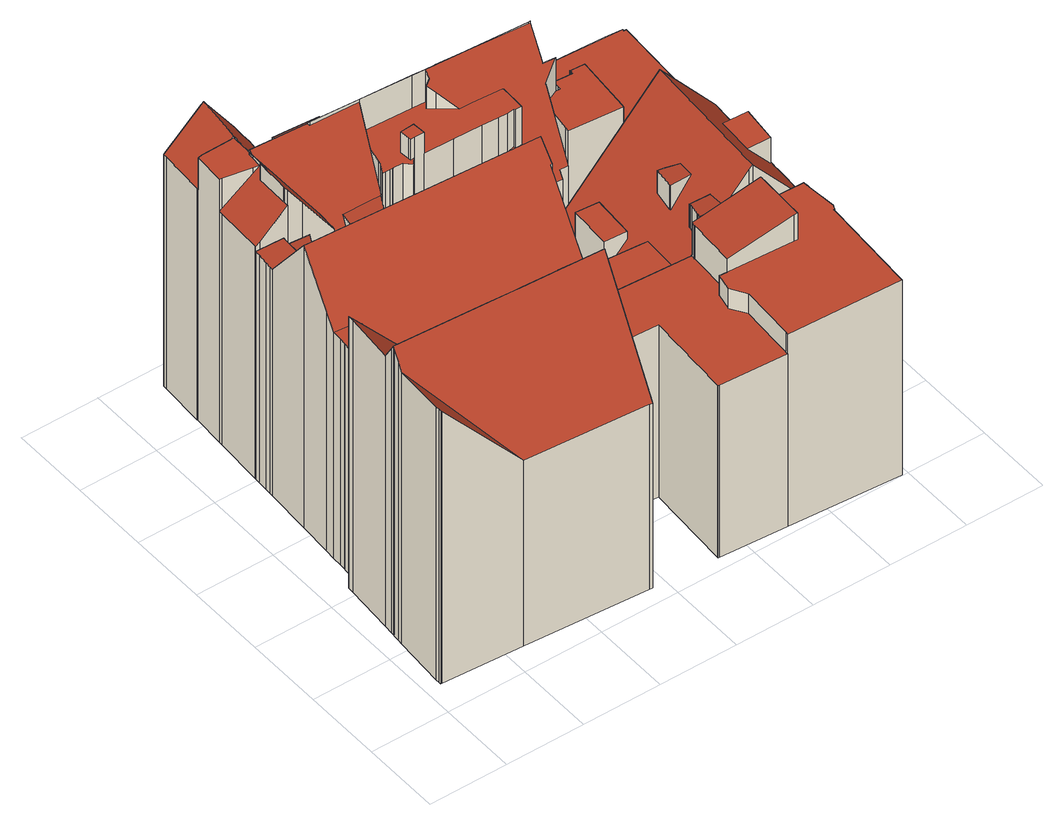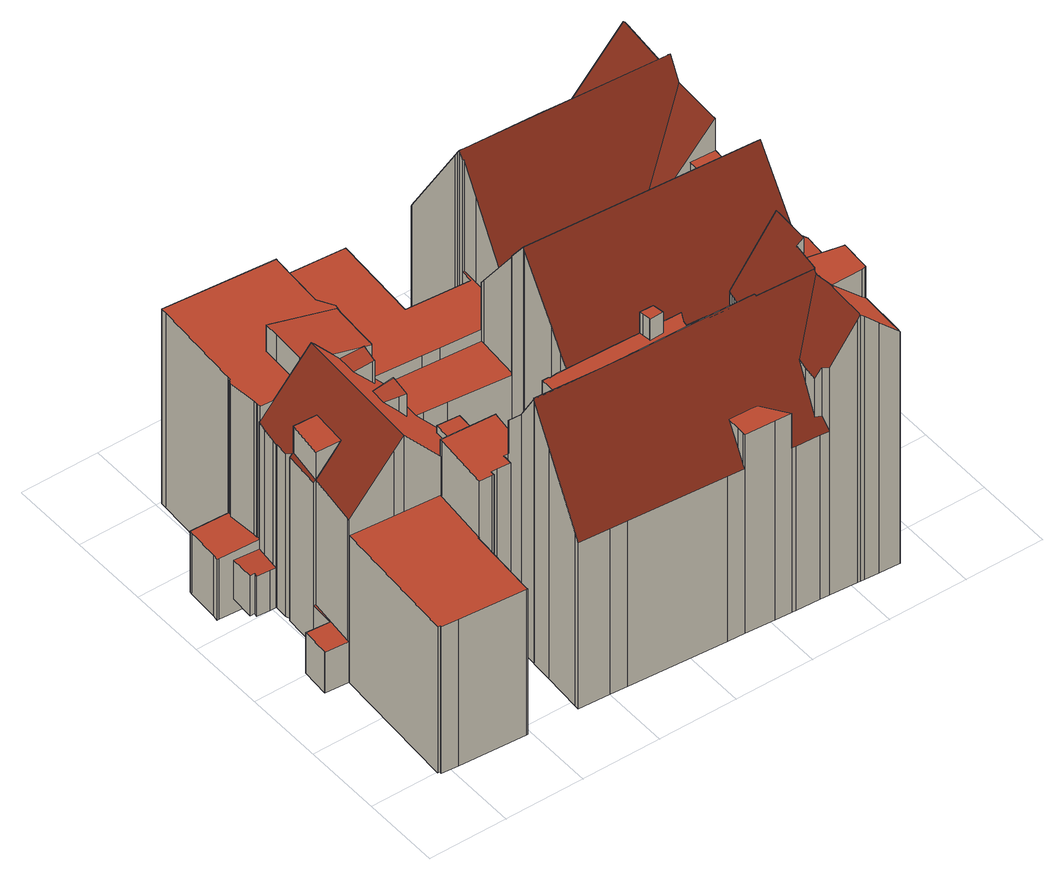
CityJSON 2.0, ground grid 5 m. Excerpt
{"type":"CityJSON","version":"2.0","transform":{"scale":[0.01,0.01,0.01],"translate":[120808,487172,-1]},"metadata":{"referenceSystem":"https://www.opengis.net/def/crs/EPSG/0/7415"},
"CityObjects":{
"building1":{"type":"Building","attributes":{"dak_type":"slanted","data_area":213.27,"data_coverage":0.895,"geconstateerd":false,"gid":16989287,"h_dak_50p":14.18,"h_dak_70p":16.58,"h_dak_max":20.48,"h_dak_min":4.12,"h_maaiveld":-0.148,"kas_warenhuis":false,"lod11_replace":false,"ondergronds_type":"above ground","oorspronkelijkbouwjaar":1735,"pw_actueel":"yes","pw_bron":"ahn3","reconstructie_methode":"tudelft3d-geoflow","reconstruction_skipped":false,"rmse_lod12":3.51,"rmse_lod13":4.28,"rmse_lod22":0.487,"rn":1,"status":"Pand in gebruik","t_run":368.51,"val3dity_codes_lod12":"[]","val3dity_codes_lod13":"[]","val3dity_codes_lod22":"[]"},"children":["building1-1"]},
"building1-1":{"type":"BuildingPart","parents":["building1"],"geometry":[{"type":"Solid","lod":"2.2","boundaries":[[[[0,1,2,3,4,5,6,7,8,9,10,11,12,13,14,15,16,17,18,19,20,21,22,23,24,25,26,27,28,29,30,31,32,33,34,35,36,37,38,39,40,41,42,43,44,45,46,47,48,49,50,51,52,53,54]],[[55,29,28,56]],[[57,8,7,58]],[[59,19,18,60]],[[61,3,2,62]],[[63,38,37,64]],[[65,66,67,68]],[[66,31,30,69]],[[70,41,40,71]],[[72,17,16,73]],[[74,14,13,75]],[[76,77,11,10,78]],[[79,33,32,80]],[[71,40,39,81]],[[78,10,9,82]],[[83,5,4,84]],[[85,6,5,83]],[[86,42,41,70]],[[87,88,89,90]],[[90,89,91,92]],[[93,48,47,94]],[[95,96,62,97]],[[80,32,31,66,65]],[[98,34,33,79]],[[94,47,46,99]],[[68,67,100,101]],[[99,46,45,102]],[[69,30,29,55]],[[103,82,9,8,57,104]],[[92,91,82,103]],[[105,106,77,76]],[[107,12,11,77]],[[108,109,110,111]],[[112,15,14,74]],[[73,16,15,112]],[[113,114,115,116]],[[116,115,117,118]],[[119,120,121,122]],[[123,124,120,119]],[[125,54,53,126]],[[56,28,27,127]],[[127,27,26,128]],[[128,26,25,117]],[[129,130,131,132]],[[118,117,25,24,133]],[[133,24,23,134]],[[60,18,17,72]],[[135,22,21,136]],[[136,21,20,137,138]],[[139,140,141,142]],[[64,37,36,143]],[[143,36,35,144]],[[144,35,34,98]],[[145,146,130,129]],[[147,52,51,148]],[[126,53,52,147]],[[148,51,50,149]],[[150,151,152]],[[149,50,49,153]],[[153,49,48,93]],[[111,110,140,139]],[[154,43,42,86]],[[102,45,44,155]],[[155,44,43,154]],[[97,62,2,1,156]],[[81,39,38,63]],[[101,100,96,95]],[[132,131,114,113]],[[122,121,88,87]],[[157,158,159,160]],[[160,159,146,145,161]],[[162,163,164,165]],[[165,164,158,157]],[[104,57,163,162]],[[58,7,6,85]],[[84,4,3,61]],[[151,150,166]],[[134,23,22,135]],[[161,145,124,123]],[[75,13,12,107]],[[142,141,106,105]],[[138,137,109,108]],[[137,20,19,59]],[[167,0,54,125]],[[156,1,0,167]],[[63,64,143,144,98,79,80,168,152,151,166,169,170,171,99,102,155,154,172,173,174]],[[153,175,176,177,125,126,147,148,149]],[[81,63,174,173,172,154,86,70,71]],[[83,84,61,62,96,100,67,66,69,55,56,127,128,117,115,114,131,130,146,159,158,164,163,57,58,85]],[[162,165,157,160,161,123,119,122,87,90,92,103,104]],[[156,167,125,177,176,175,153,93,94,99,171,170,169,166,150,152,168,80,65,68,101,95,97]],[[142,105,76,78,82,91,89,88,121,120,124,145,129,132,113,116,118,133,134,135,136,138,108,111,139]],[[137,59,60,72,73,112,74,75,107,77,106,141,140,110,109]]]],"semantics":{"surfaces":[{"type":"GroundSurface"},{"type":"WallSurface","on_footprint_edge":true},{"type":"WallSurface","on_footprint_edge":false},{"type":"RoofSurface"}],"values":[[0,1,1,1,1,1,2,1,1,1,1,1,1,1,1,1,1,1,2,2,1,2,1,1,1,2,1,1,1,2,2,1,2,1,1,2,2,2,2,1,1,1,1,2,1,1,1,1,1,2,1,1,1,2,1,1,1,2,1,1,2,1,1,1,1,1,2,2,2,2,2,2,2,2,1,1,2,1,2,1,2,2,1,1,1,3,3,3,3,3,3,3,3]]}}]},
"building2":{"type":"Building","attributes":{"dak_type":"slanted","data_area":210.76,"data_coverage":0.915,"geconstateerd":false,"gid":16989289,"h_dak_50p":15.91,"h_dak_70p":17.53,"h_dak_max":20.95,"h_dak_min":1.44,"h_maaiveld":0.892,"kas_warenhuis":false,"lod11_replace":false,"ondergronds_type":"above ground","oorspronkelijkbouwjaar":1005,"pw_actueel":"yes","pw_bron":"ahn3","reconstructie_methode":"tudelft3d-geoflow","reconstruction_skipped":false,"rmse_lod12":4.24,"rmse_lod13":2.65,"rmse_lod22":0.837,"rn":1,"status":"Pand in gebruik","t_run":390.09,"val3dity_codes_lod12":"[]","val3dity_codes_lod13":"[]","val3dity_codes_lod22":"[104]"},"children":["building2-1"]},
"building2-1":{"type":"BuildingPart","parents":["building2"],"geometry":[{"type":"MultiSurface","lod":"2.2","boundaries":[[[178,179,180,181,182,183,184,185,186,187,188,189,190,191,192,193,194,195,196,197,198,199,200,201,202,203,204,205,206,207,208,209,210,211,212,213,214,215,216,217,218,219,220,221,222,223,224,225,226,227,228,229,230,231,232,233,234,235,236,237,238,239,240,241,242,243,244,245]],[[246,188,187,247]],[[248,249,202,201,250]],[[251,252,253,254]],[[255,256,257,258]],[[259,222,221,260,261]],[[247,187,186,262]],[[263,264,216,215,265]],[[266,267,268,269]],[[270,271,272,268]],[[271,197,196,273]],[[274,193,192,275]],[[273,196,195,276]],[[277,224,223,278]],[[279,280,275,281]],[[281,275,192,191,282]],[[283,217,216,264]],[[284,194,193,274]],[[276,195,194,284]],[[285,228,227,286]],[[287,229,228,285]],[[288,219,218,289]],[[290,207,206,291]],[[292,235,234,293]],[[294,238,237,295]],[[296,297,298]],[[286,227,226,252,251]],[[299,213,212,300]],[[261,260,301,302]],[[302,301,303,304]],[[305,306,307]],[[308,239,238,294]],[[300,212,211,309]],[[309,211,210,310,311]],[[312,190,189,313]],[[313,189,188,246]],[[314,315,316,317]],[[310,210,209,318]],[[317,316,249,248]],[[319,203,202,249]],[[250,201,200,320]],[[321,268,322]],[[268,272,280,279]],[[293,234,233,323]],[[295,237,236,324]],[[325,326,240,239,308]],[[327,328,329]],[[282,191,190,312]],[[328,327,330,331]],[[262,186,185,332]],[[333,245,244,334]],[[335,230,229,287]],[[256,255,336]],[[337,184,183,257]],[[338,337,339,340]],[[341,342,332,343]],[[343,332,185,184,337,338]],[[344,345,182,181,346]],[[304,303,345,344]],[[258,257,183,182,345]],[[346,181,180,347]],[[260,221,220,348]],[[348,220,219,288]],[[349,208,207,290]],[[350,351,352,353]],[[318,209,208,349]],[[291,206,205,354]],[[311,310,315,314]],[[355,356,297,296]],[[340,339,342,341]],[[357,358,359,360]],[[361,362,363,364]],[[364,363,358,357]],[[365,366,367]],[[368,369,242,241,370]],[[353,352,326,325]],[[371,243,242,369]],[[370,241,240,326]],[[372,373,267,266]],[[374,199,198,375]],[[373,372,376]],[[320,200,199,374]],[[377,204,203,319]],[[354,205,204,377]],[[378,379,362,361]],[[366,365,379,378]],[[380,214,213,299]],[[324,236,235,292]],[[381,382,351,350]],[[383,384,385]],[[331,330,356,355]],[[360,359,264,263]],[[265,215,214,380]],[[386,178,245,333]],[[334,244,243,371]],[[387,179,178,386]],[[347,180,179,387]],[[306,305,369,368]],[[278,223,222,259]],[[323,233,232,388]],[[389,231,230,335]],[[388,232,231,389]],[[289,218,217,283]],[[390,391,392]],[[254,253,391,390]],[[252,226,225,393]],[[393,225,224,277]],[[385,384,394,395]],[[395,394,382,381]],[[375,198,197,271,270]],[[284,274,275,280,272,271,273,276]],[[286,251,254,390,392,396,397,389,335,287,285]],[[345,303,301,260,348,288,289,398,399,400,336,255,258]],[[331,355,296,298,329,328]],[[332,342,339,337,257,256,336,400,399,398,289,283,264,359,358,363,362,379,365,367,401,402,380,299,300,403,404,312,313,246,247,262],[356,330,327,329,298,297]],[[340,341,343,338]],[[376,372,266,405,322]],[[354,377,319,249,316,315,310,318,349,290,291]],[[366,378,361,364,357,360,263,265,380,402,401,367]],[[295,324,292,293,406,407,383,385,395,381,350,353,325,308,294]],[[384,383,407,406,293,323,408,409,346,347,387,386,333,334,371,369,305,307,394]],[[392,391,253,252,393,277,278,259,261,302,304,344,346,409,408,323,388,389,397,396]],[[368,370,326,352,351,382,394,307,306]],[[375,270,268,267,373,376,322,268,279,281,282,312,404,403,300,309,311,314,317,248,250,320,374]]],"semantics":{"surfaces":[{"type":"GroundSurface"},{"type":"WallSurface","on_footprint_edge":true},{"type":"WallSurface","on_footprint_edge":false},{"type":"RoofSurface"}],"values":[0,1,1,2,2,1,1,1,2,2,1,1,1,1,2,1,1,1,1,1,1,1,1,1,1,2,1,1,2,2,2,1,1,1,1,1,2,1,2,1,1,2,2,1,1,1,2,1,2,1,1,1,2,1,2,2,1,1,2,1,1,1,1,1,2,1,1,2,2,2,2,2,2,2,1,2,1,1,2,1,2,1,1,1,2,2,1,1,2,2,2,2,1,1,1,1,1,2,1,1,1,1,1,2,2,1,1,2,2,1,3,3,3,3,3,3,3,3,3,3,3,3,3,3]}}]},
"building3":{"type":"Building","attributes":{"dak_type":"slanted","data_area":199.81,"data_coverage":0.875,"geconstateerd":false,"gid":16989379,"h_dak_50p":15.68,"h_dak_70p":17.5,"h_dak_max":20.06,"h_dak_min":6.24,"h_maaiveld":0.885,"kas_warenhuis":false,"lod11_replace":false,"ondergronds_type":"above ground","oorspronkelijkbouwjaar":1005,"pw_actueel":"yes","pw_bron":"ahn3","reconstructie_methode":"tudelft3d-geoflow","reconstruction_skipped":false,"rmse_lod12":3.67,"rmse_lod13":1.91,"rmse_lod22":0.669,"rn":1,"status":"Pand in gebruik","t_run":453.06,"val3dity_codes_lod12":"[]","val3dity_codes_lod13":"[]","val3dity_codes_lod22":"[]"},"children":["building3-1"]},
"building3-1":{"type":"BuildingPart","parents":["building3"],"geometry":[{"type":"Solid","lod":"2.2","boundaries":[[[[410,411,412,413,414,415,416,417,418,419,420,421,422,423,424,425,426,427,428,429,430,431,432,433,434,435,436,437,438,439,440,441,442,443,444,445,446,447,448,449,450,451,452,453,454,455,456,457,458,459,460,461,462,463,464,465,466,467,468,469,470,471,472,473,474,475,476,477,478,479,480]],[[481,448,447,482]],[[483,474,473,484]],[[485,486,484,487]],[[488,442,441,489]],[[490,476,475,491]],[[492,470,469,493]],[[494,462,461,495]],[[496,429,428,497]],[[493,469,468,498]],[[499,467,466,500]],[[501,453,452,502]],[[495,461,460,503]],[[504,505,506]],[[505,504,507,508]],[[509,456,455,510]],[[508,507,449,448,481]],[[511,451,450,512]],[[502,452,451,511]],[[512,450,449,507]],[[513,454,453,501]],[[510,455,454,513]],[[514,459,458,515]],[[516,430,429,496]],[[517,518,519]],[[486,485,506]],[[520,471,470,492]],[[521,472,471,520]],[[522,521,523,524]],[[524,523,515,525]],[[503,460,459,514]],[[526,457,456,509]],[[525,515,458,457,526]],[[527,464,463,528]],[[529,530,482,531]],[[532,533,415,414,534,535]],[[536,537,533,532]],[[531,482,447,446,538]],[[539,445,444,540]],[[541,542,543,544]],[[545,546,547]],[[538,446,445,539]],[[548,549,550,551]],[[552,553,554,555]],[[556,557,553,552]],[[558,559,560,561]],[[562,439,438,560]],[[563,564,565]],[[566,567,568,569]],[[570,420,419,571]],[[572,421,420,570]],[[573,477,476,490]],[[491,475,474,483]],[[487,484,473,472,521,522]],[[571,419,418,574]],[[575,432,431,576]],[[577,465,464,527]],[[555,554,578,579]],[[579,578,574,580]],[[580,574,418,417,581]],[[569,568,582,583]],[[584,435,434,585]],[[576,431,430,516]],[[564,563,559,558]],[[586,587,588,589]],[[544,543,549,548]],[[590,591,592,593]],[[594,595,596,597]],[[581,417,416,567,566]],[[598,599,424,423,600,601]],[[602,425,424,599]],[[589,588,599,598]],[[603,604,605]],[[606,607,608,609]],[[567,416,415,533]],[[610,611,537,536]],[[612,613,614,604,603]],[[615,616,605]],[[617,618,619]],[[620,621,622]],[[551,550,623,624]],[[597,596,433,432,575]],[[585,434,433,596]],[[625,626,627]],[[497,428,427,628]],[[546,545,629]],[[614,613,630]],[[498,468,467,499]],[[631,437,436,626,625]],[[632,426,425,602]],[[628,427,426,632]],[[587,586,630]],[[633,634,635,636]],[[637,638,639,640]],[[593,592,638,637]],[[518,517,641,642]],[[583,582,643,644]],[[645,422,421,572]],[[500,466,465,577]],[[640,639,646,647]],[[648,649,650,651]],[[624,623,557,556]],[[651,650,595,594]],[[652,653,654,655]],[[653,656,657,658]],[[649,648,659]],[[660,440,439,562]],[[489,441,440,660]],[[661,443,442,488]],[[528,463,462,494]],[[540,444,443,661]],[[662,663,664,665]],[[666,667,665,668]],[[669,670,607,606]],[[671,669,672,673]],[[674,675,667,666]],[[676,480,479,677]],[[678,410,480,676]],[[609,608,679,680]],[[677,479,478,681]],[[561,560,438,437,631]],[[626,436,435,584]],[[542,541,682]],[[621,620,682]],[[618,617,620]],[[655,654,547]],[[644,643,683]],[[611,610,684]],[[685,686,687,688]],[[680,679,686,685]],[[681,478,477,573]],[[613,612,689]],[[530,529,629]],[[690,691,675,674]],[[668,665,664,670,669,671]],[[692,412,411,693]],[[693,411,410,678]],[[694,695,696,697]],[[697,696,698]],[[699,700,656,653,652]],[[658,657,695,694]],[[701,702,703]],[[704,705,702,701]],[[688,687,705,704]],[[601,600,706,707]],[[600,423,422,645]],[[707,706,708,709]],[[709,708,623]],[[710,413,412,692]],[[534,414,413,710]],[[647,646,711,712]],[[712,711,663,662]],[[673,672,713,714]],[[714,713,715,716]],[[716,715,691,690]],[[535,534,717,718]],[[719,720,721,591,590]],[[718,717,721,720]],[[722,723,720,719]],[[724,725,726,727]],[[727,726,723,722]],[[636,635,725,724]],[[728,641,729]],[[634,633,729]],[[616,615,619]],[[642,641,728,700,699]],[[494,495,503,514,515,523,521,520,492,493,498,499,500,577,527,528]],[[487,522,524,525,526,509,510,513,501,502,511,512,507,504,506,485]],[[655,547,546,629,529,531,538,539,540,661,488,489,660,562,560,559,563,565,730,731,627,626,584,585,596,595,650,649,659,616,619,618,732,519,518,642,699,652]],[[613,689,733,734,576,516,496,497,628,632,602,599,588,587,630]],[[651,594,597,575,576,734,733,689,612,603,605,616,659,648]],[[627,731,730,565,564,558,561,631,625]],[[542,682,620,617,619,615,605,604,614,630,586,589,598,601,707,709,623,550,549,543]],[[552,555,579,580,581,566,569,583,644,683,735,736,622,621,682,541,544,548,551,624,556]],[[611,684,737,726,725,635,634,729,641,517,519,732,618,620,622,736,735,683,643,582,568,567,533,537]],[[623,708,706,600,645,572,570,571,574,578,554,553,557]],[[664,663,711,646,639,638,592,591,721,717,534,710,692,693,678,676,677,681,573,490,491,483,484,486,506,505,508,481,482,530,629,545,547,654,653,658,694,697,698,738,703,702,705,687,686,679,608,607,670]],[[716,690,674,666,668,671,673,714]],[[535,718,720,723,726,737,684,610,536,532]],[[724,727,722,719,590,593,637,640,647,712,662,665,667,675,691,715,713,672,669,606,609,680,685,688,704,701,703,738,698,696,695,657,656,700,728,729,633,636]]]],"semantics":{"surfaces":[{"type":"GroundSurface"},{"type":"WallSurface","on_footprint_edge":true},{"type":"WallSurface","on_footprint_edge":false},{"type":"RoofSurface"}],"values":[[0,1,1,2,1,1,1,1,1,1,1,1,1,2,2,1,1,1,1,1,1,1,1,1,2,2,1,1,2,2,1,1,1,1,2,1,2,1,1,2,2,1,2,2,2,2,1,2,2,1,1,1,1,1,1,1,1,2,2,1,2,1,1,2,2,2,2,2,1,1,1,2,2,2,1,2,2,2,2,2,2,1,1,2,1,2,2,1,1,1,1,2,2,2,2,2,2,1,1,2,2,2,2,2,2,2,1,1,1,1,1,2,2,2,2,2,1,1,2,1,1,1,2,2,2,2,2,2,2,2,1,2,2,2,2,1,1,2,2,2,2,2,2,2,2,1,2,2,1,1,2,2,2,2,2,2,2,2,2,2,2,2,2,2,2,2,3,3,3,3,3,3,3,3,3,3,3,3,3,3]]}}]}
},
"vertices":[
[858,1017,85],[916,1013,85],[1454,977,85],[1480,976,85],[1481,988,85],[1482,1006,85],[1892,979,85],[2008,971,85],[2317,951,85],[2744,923,85],[2805,919,85],[3011,905,85],[3015,905,85],[3269,888,85],[3277,888,85],[3274,851,85],[3261,648,85],[3260,631,85],[3247,632,85],[3031,646,85],[3017,647,85],[3011,648,85],[3010,629,85],[2971,43,85],[2968,6,85],[2256,53,85],[1832,80,85],[1825,81,85],[1826,90,85],[1862,638,85],[1454,665,85],[1449,588,85],[1447,558,85],[1446,543,85],[1444,521,85],[1417,113,85],[1417,108,85],[1396,109,85],[615,161,85],[106,195,85],[99,195,85],[98,206,85],[100,232,85],[124,558,85],[127,593,85],[129,629,85],[130,636,85],[130,641,85],[131,656,85],[136,719,85],[159,1027,85],[161,1062,85],[435,1044,85],[459,1043,85],[652,1030,85],[1862,638,1306],[1826,90,1308],[2317,951,1310],[2008,971,1306],[3031,646,525],[3247,632,519],[1480,976,1301],[1454,977,1300],[615,161,1406],[1396,109,1398],[1449,588,2093],[1449,588,1302],[1437,589,1302],[1437,589,2092],[1454,665,1302],[98,206,2027],[99,195,2026],[3260,631,519],[3261,648,518],[3277,888,516],[3269,888,516],[3011,905,1468],[3011,905,524],[2805,919,1463],[1446,543,2118],[1447,558,2143],[106,195,2017],[2744,923,1462],[1482,1006,1301],[1481,988,1301],[1892,979,1305],[100,232,2026],[2743,892,1649],[2743,892,1462],[2743,905,1462],[2743,905,1648],[2744,912,1462],[2744,912,1648],[131,656,2108],[130,641,2132],[1453,957,1482],[1453,957,1301],[1454,977,1448],[1444,521,2082],[130,636,2141],[1442,693,1302],[1442,693,1920],[129,629,2130],[2744,923,1648],[2317,951,1546],[3012,881,1468],[3012,881,524],[3015,905,524],[3019,654,1468],[3019,654,525],[3029,678,525],[3029,678,1469],[3274,851,517],[2281,420,1452],[2281,420,1312],[2258,72,1313],[2258,72,1452],[2256,53,1313],[2256,53,1452],[2729,586,1650],[2729,586,1462],[2733,676,1462],[2733,676,1650],[2707,588,1645],[2707,588,1462],[652,1030,1438],[459,1043,1665],[1825,81,1308],[1832,80,1308],[2246,623,1451],[2246,623,1310],[2223,517,1311],[2223,517,1451],[2968,6,1468],[2971,43,1468],[3010,629,1468],[3011,648,1468],[3017,647,525],[3017,647,1468],[3014,858,1468],[3014,858,524],[3015,881,524],[3015,881,1468],[1417,108,1397],[1417,113,1406],[2294,619,1452],[2294,619,1311],[435,1044,1693],[161,1062,2015],[159,1027,2014],[921,588,2143],[921,588,2141],[1418,560,2143],[136,719,2003],[124,558,2013],[127,593,2070],[916,1013,1442],[2311,923,1545],[2311,923,1310],[2314,923,1310],[2314,923,1546],[2294,619,1546],[2315,945,1546],[2315,945,1310],[2311,925,1310],[2311,925,1545],[886,591,2142],[858,1017,1441],[1436,558,2143],[705,602,2142],[150,635,2141],[142,635,2141],[135,549,1999],[535,226,1505],[607,167,1415],[152,729,1985],[517,949,1585],[588,992,1508],
[1689,1745,189],[1682,1656,189],[1665,1402,189],[1665,1392,189],[1669,1299,189],[2065,1264,189],[2072,1380,189],[2089,1652,189],[2098,1801,189],[2119,1800,189],[2120,1810,189],[2121,1828,189],[2743,1787,189],[2808,1783,189],[3089,1764,189],[3235,1755,189],[3235,1752,189],[3223,1574,189],[3072,1584,189],[3063,1433,189],[3047,1204,189],[3031,1205,189],[3045,1169,189],[3040,1085,189],[3044,1085,189],[3081,1082,189],[3165,1077,189],[3159,1051,189],[3189,1053,189],[3178,894,189],[3162,895,189],[3122,898,189],[3017,905,189],[3014,905,189],[2693,926,189],[2673,927,189],[2519,938,189],[2468,941,189],[2365,948,189],[2308,952,189],[2238,956,189],[2181,960,189],[1681,993,189],[1637,996,189],[1482,1006,189],[1480,978,189],[1480,976,189],[533,1038,189],[318,1052,189],[161,1062,189],[163,1095,189],[163,1101,189],[166,1139,189],[169,1201,189],[174,1272,189],[186,1482,189],[203,1774,189],[204,1791,189],[207,1835,189],[211,1895,189],[212,1926,189],[225,1925,189],[385,1915,189],[433,1911,189],[547,1904,189],[562,1903,189],[1694,1828,189],[1693,1812,189],[2120,1810,1038],[2119,1800,1038],[3044,1085,1341],[3044,1085,472],[3040,1085,1346],[318,1052,1787],[318,1052,1600],[322,1101,1669],[322,1101,1789],[2206,1251,1226],[2206,1251,1172],[2065,1264,1007],[2065,1264,1225],[1482,1006,1639],[1637,996,1222],[1637,996,1638],[2098,1801,1013],[2365,948,1562],[2365,948,1375],[2468,941,1558],[3026,1216,1558],[3026,1216,1374],[3051,1434,1361],[3051,1434,1558],[3063,1433,1346],[3063,1433,475],[3051,1434,475],[3072,1584,476],[3235,1755,479],[3089,1764,478],[3223,1574,477],[1480,976,1596],[1480,978,1599],[3088,1754,1342],[3088,1754,478],[3089,1764,1341],[2808,1783,1687],[2308,952,1308],[3235,1752,479],[163,1095,1791],[161,1062,1790],[163,1101,1791],[2181,960,1227],[2238,956,1227],[3178,894,463],[3189,1053,474],[204,1791,1797],[203,1774,1796],[212,1926,1808],[211,1895,1806],[2388,1229,1560],[2388,1229,1385],[2531,1238,1552],[2673,927,1736],[2693,926,1759],[1638,1017,1222],[1638,1017,1668],[1658,1300,1221],[1658,1300,2068],[535,1882,1624],[535,1882,1754],[481,1782,1764],[225,1925,1808],[3014,905,1363],[3017,905,459],[3017,905,1360],[2743,1787,1767],[2121,1828,1039],[3026,965,1353],[3026,965,463],[3038,1046,469],[3038,1046,1345],[3122,898,462],[3081,1082,473],[3045,1169,1346],[3051,1434,1346],[2891,1443,1557],[186,1482,2193],[207,1835,1800],[385,1915,1812],[385,1915,1757],[2452,1357,1453],[2452,1357,1555],[2536,1340,1551],[2405,1366,1396],[2405,1366,1557],[2089,1652,1011],[1693,1812,1627],[1694,1828,1605],[166,1139,1793],[2253,1247,1227],[2072,1380,1008],[2072,1380,1225],[2214,1371,1174],[2214,1371,1226],[2233,1638,1226],[2233,1638,1180],[2089,1652,1224],[1669,1299,2068],[1669,1299,1221],[1665,1392,2199],[1665,1402,2186],[1681,993,1222],[3162,895,462],[385,1886,1809],[385,1886,1759],[385,1891,1758],[385,1891,1810],[3159,1051,473],[2388,1235,1559],[2388,1235,1386],[2370,978,1560],[2370,978,1380],[2369,970,1379],[2369,970,1561],[2383,1050,1556],[2383,1050,1390],[2381,1038,1388],[2381,1038,1557],[2401,1062,1411],[2401,1062,1554],[2520,1061,1549],[547,1904,1752],[547,1904,1593],[433,1911,1755],[562,1903,1593],[3025,1205,1558],[3025,1205,1374],[3031,1205,1367],[3047,1204,1346],[2875,1211,1558],[3165,1077,475],[2385,1063,1555],[2385,1063,1392],[2519,938,1556],[385,1785,1801],[385,1785,1767],[384,1762,1799],[385,1767,1791],[385,1767,1800],[1689,1745,1719],[1682,1656,1839],[174,1272,1896],[169,1201,1795],[328,1172,1791],[328,1172,1768],[299,1190,1792],[533,1038,1599],[391,1785,1767],[391,1785,1801],[175,1200,1795],[172,1200,1795],[2240,988,1227],[2242,1026,1227],[2251,1220,1227],[2519,992,1553],[2519,949,1555],[2694,945,1759],[2742,1760,1766],[3051,1434,1557],[211,1774,1796],[226,1773,1796],[194,1482,2193],[203,1481,2193],
[1331,1852,188],[1269,1856,188],[1191,1861,188],[1076,1869,188],[1023,1872,188],[841,1884,188],[700,1894,188],[501,1907,188],[410,1913,188],[235,1924,188],[212,1926,188],[213,1933,188],[231,2239,188],[232,2267,188],[244,2461,188],[244,2468,188],[260,2750,188],[262,2779,188],[266,2779,188],[393,2770,188],[482,2764,188],[509,2763,188],[526,2761,188],[700,2750,188],[761,2746,188],[909,2736,188],[937,2734,188],[1040,2728,188],[1229,2715,188],[1333,2708,188],[1954,2667,188],[2066,2660,188],[2263,2647,188],[2261,2618,188],[2244,2370,188],[2235,2236,188],[2235,2232,188],[2235,2228,188],[2227,2112,188],[2307,2107,188],[2335,2105,188],[2336,2121,188],[2339,2168,188],[2422,2162,188],[2460,2160,188],[2461,2180,188],[2461,2186,188],[2471,2185,188],[2553,2180,188],[2559,2179,188],[2562,2229,188],[2574,2413,188],[2588,2621,188],[2589,2642,188],[2595,2641,188],[3018,2613,188],[3124,2606,188],[3123,2593,188],[3139,2592,188],[3085,1765,188],[3077,1765,188],[2825,1782,188],[2518,1802,188],[2175,1825,188],[2121,1828,188],[2120,1805,188],[2119,1800,188],[1830,1819,188],[1743,1825,188],[1390,1848,188],[1354,1850,188],[2227,2112,1864],[2235,2228,2060],[2121,1828,1377],[2175,1825,1376],[2179,1854,1624],[2179,1854,1426],[2175,1825,1624],[2263,2647,1370],[2066,2660,1368],[2119,1800,1329],[2120,1805,1338],[3077,1765,1232],[3085,1765,1232],[2588,2621,1222],[2574,2413,1223],[393,2770,1965],[266,2779,1837],[3139,2592,1228],[3123,2593,1228],[3124,2606,1228],[2422,2162,1624],[2339,2168,1625],[2562,2229,1224],[2205,2058,1626],[2205,2058,1772],[2194,1972,1625],[2307,2107,1625],[2307,2107,1863],[2461,2186,1624],[2461,2180,1624],[2336,2121,1625],[2335,2105,1625],[2460,2160,1624],[2559,2179,1224],[2553,2180,1224],[482,2764,2056],[851,2304,2059],[851,2304,2085],[842,2312,2072],[2825,1782,1229],[2518,1802,1226],[2518,1802,1619],[2520,1816,1226],[2520,1816,1620],[2553,2180,1623],[2471,2185,1624],[2595,2641,1222],[2589,2642,1222],[2226,2229,2072],[2226,2229,2060],[2235,2228,2072],[841,1884,1608],[841,1884,1353],[1023,1872,1350],[1023,1872,1611],[845,1911,1609],[845,1911,1398],[2235,2232,2066],[2235,2236,2060],[2244,2370,1835],[475,2322,2063],[475,2322,2055],[471,2322,2055],[471,2322,2069],[1645,2267,2071],[1645,2267,2067],[1642,2266,2069],[471,2316,2070],[471,2316,2055],[468,2289,2055],[468,2289,2072],[421,2162,2133],[421,2162,2021],[411,1952,2031],[411,1952,2136],[455,2148,2084],[455,2148,2055],[1229,2703,1602],[1229,2703,1379],[1229,2715,1359],[1229,2715,1602],[1333,2708,1360],[1225,2651,1466],[1225,2651,1602],[1221,2571,1601],[700,1894,1715],[700,1894,1356],[706,1921,1403],[706,1921,1708],[212,1926,1837],[235,1924,1860],[213,1933,1837],[1830,1819,1335],[410,1913,2032],[526,2761,2056],[509,2763,2082],[3018,2613,1227],[411,1943,2031],[411,1943,2137],[410,1913,2137],[501,1907,2005],[709,1938,1431],[709,1938,1705],[909,2736,1355],[761,2746,1354],[273,2469,2053],[273,2469,1856],[254,2464,1838],[254,2464,2053],[1097,1974,1835],[1097,1974,1527],[1124,1973,1528],[1124,1973,1835],[713,2701,1774],[713,2701,1434],[700,2750,1353],[700,2750,1802],[244,2461,2053],[244,2461,1828],[232,2267,1824],[232,2267,2053],[244,2468,1828],[483,2458,2068],[483,2458,2055],[483,2389,2055],[1530,1959,1833],[1530,1959,1543],[1709,1953,1550],[1709,1953,1832],[847,1922,1610],[847,1922,1417],[483,2470,2069],[483,2470,2068],[483,2470,2055],[483,2348,2055],[483,2348,2048],[483,2332,2055],[483,2332,2074],[483,2343,2055],[483,2321,2055],[483,2321,2052],[483,2319,2051],[462,2221,2055],[462,2221,2078],[937,2734,1604],[937,2734,1356],[1040,2581,1602],[262,2779,1834],[1799,2257,2068],[471,2470,2055],[1040,2728,1604],[260,2750,1833],[1114,2056,1837],[1114,2056,1666],[1111,2038,1636],[1111,2038,1837],[1142,1974,1835],[1142,1974,1532],[1146,1972,1529],[1146,1972,1835],[1162,2288,2062],[1162,2288,2080],[731,2045,1614],[731,2045,1678],[231,2239,1825],[1205,1970,1531],[1205,1970,1835],[741,2600,1716],[741,2600,1601],[754,2692,1444],[754,2692,1713],[1579,2269,2071],[1579,2269,2068],[1640,2265,2067],[1640,2265,2071],[1579,2269,1839],[1585,2241,1838],[1585,2241,2022],[732,2530,1718],[1954,2667,1366],[2261,2618,1418],[1258,1944,1834],[1258,1944,1492],[1278,1968,1534],[1278,1968,1834],[1255,1968,1981],[1255,1968,1834],[1278,1968,1982],[1342,1966,1834],[1342,1966,1536],[1342,1966,1983],[1340,1989,1834],[1340,1989,1984],[1254,1982,1982],[1254,1982,1835],[1354,1850,1344],[1390,1848,1343],[1331,1852,1344],[1812,1950,1553],[1812,1950,1831],[1743,1825,1336],[481,2322,2055],[738,2079,1670],[865,2039,1616],[1872,1948,1831],[1872,1948,1555],[1916,1952,1566],[1916,1952,1831],[488,2524,2071],[1246,2043,1984],[1246,2043,1836],[1191,1861,1347],[1269,1856,1345],[1555,2228,1997],[1555,2228,1838],[1595,2198,1837],[1595,2198,1949],[1690,2124,1835],[1498,2272,2074],[1498,2272,1839],[1962,1945,1831],[1962,1945,1559],[1967,2108,1834],[1923,1946,1831],[1923,1946,1557],[247,2264,1840],[247,2264,2053],[424,2228,2017],[424,2228,2055],[1076,1869,1349],[1247,1930,1468],[1247,1930,1834],[1335,2038,1835],[1335,2038,1986],[1334,2047,1836],[1334,2047,1986],[1038,1900,1398],[1038,1900,1612],[1077,1974,1835],[1077,1974,1617],[1077,1974,1526],[1091,2000,1836],[1091,2000,1619],[1110,2035,1836],[1110,2035,1632],[1106,2029,1621],[1106,2029,1836],[1162,2288,1841],[1135,2157,1839],[1087,2578,1602],[1057,2580,1602],[560,2328,2073],[503,2692,2079],[507,2746,2081],[550,2256,1951],[506,2297,2017],[1028,2032,1619],[1768,2120,1835]
]}
